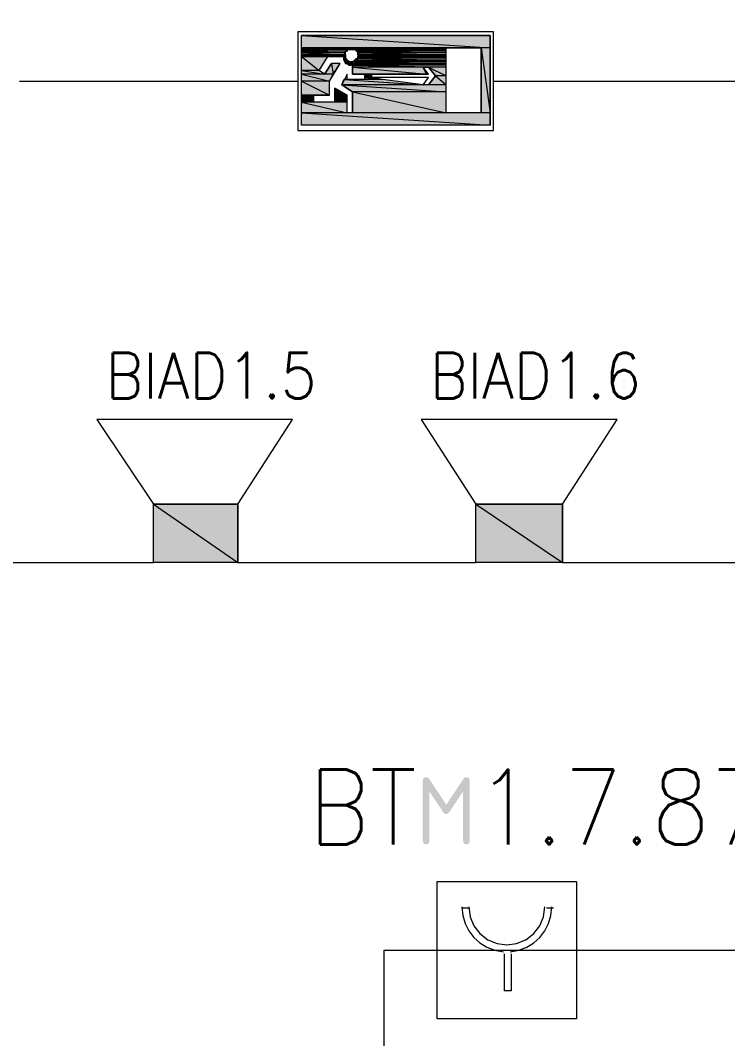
# Model space of a CAD drawing. Header units: millimetres. Extents: x 0 to 420, y 0 to 297.
# Drawn here: x 96.92 to 113.91, y 146.38 to 170.84 of the extents above; entities that cross this region are included whole.
import ezdxf

# ---------------------------------------------------------------- set-up
doc = ezdxf.new("R2010")
doc.units = ezdxf.units.MM
doc.styles.get("Standard").update_dxf_attribs({"font": 'STANDARD'})

msp = doc.modelspace()

# ---------------------------------------------------------------- hatches: boundary and pattern name
h = msp.add_hatch(color=82)
h.paths.add_polyline_path([(108.204001, 170.476333), (103.674335, 170.476333), (108.204001, 170.179999)], flags=0)
h.paths.add_polyline_path([(103.674335, 170.476333), (108.204001, 170.179999), (103.674335, 170.179999)], flags=0)
h = msp.add_hatch(color=82)
h.paths.add_polyline_path([(103.674335, 170.179999), (107.145668, 170.179999)], flags=0)
h.paths.add_polyline_path([(107.145668, 170.179999), (103.674335, 170.179999)], flags=0)
h = msp.add_hatch(color=82)
h.paths.add_polyline_path([(104.775001, 170.179999), (103.674335, 170.179999), (104.775001, 170.137666)], flags=0)
h.paths.add_polyline_path([(103.674335, 170.179999), (104.775001, 170.137666), (103.674335, 170.137666)], flags=0)
h = msp.add_hatch(color=82)
h.paths.add_polyline_path([(104.775001, 170.137666), (103.674335, 170.137666), (104.732668, 170.095333)], flags=0)
h.paths.add_polyline_path([(103.674335, 170.137666), (104.732668, 170.095333), (103.674335, 170.095333)], flags=0)
h = msp.add_hatch(color=82)
h.paths.add_polyline_path([(104.732668, 170.095333), (103.674335, 170.095333), (104.732668, 170.052999)], flags=0)
h.paths.add_polyline_path([(103.674335, 170.095333), (104.732668, 170.052999), (103.674335, 170.052999)], flags=0)
h = msp.add_hatch(color=82)
h.paths.add_polyline_path([(104.732668, 170.052999), (103.674335, 170.052999), (104.690335, 170.010666)], flags=0)
h.paths.add_polyline_path([(103.674335, 170.052999), (104.690335, 170.010666), (103.674335, 170.010666)], flags=0)
h = msp.add_hatch(color=82)
h.paths.add_polyline_path([(103.674335, 170.010666), (104.690335, 170.010666)], flags=0)
h.paths.add_polyline_path([(104.690335, 170.010666), (103.674335, 170.010666)], flags=0)
h = msp.add_hatch(color=82)
h.paths.add_polyline_path([(104.690335, 170.010666), (103.674335, 170.010666), (104.690335, 169.968333)], flags=0)
h.paths.add_polyline_path([(103.674335, 170.010666), (104.690335, 169.968333), (103.674335, 169.968333)], flags=0)
h = msp.add_hatch(color=82)
h.paths.add_polyline_path([(103.674335, 169.968333), (104.690335, 169.968333)], flags=0)
h.paths.add_polyline_path([(104.690335, 169.968333), (103.674335, 169.968333)], flags=0)
h = msp.add_hatch(color=82)
h.paths.add_polyline_path([(104.309335, 169.968333), (103.674335, 169.968333), (104.097668, 169.629666)], flags=0)
h.paths.add_polyline_path([(103.674335, 169.968333), (104.097668, 169.629666), (103.674335, 169.629666)], flags=0)
for color, points in [(82, [(104.732668, 170.010666), (104.690335, 170.010666)]), (82, [(104.690335, 170.010666), (104.732668, 170.010666), (104.732668, 169.968333)]), (82, [(104.732668, 169.968333), (104.732668, 169.925999)]), (82, [(104.817335, 170.137666), (104.859668, 170.137666), (104.775001, 170.137666)]), (82, [(104.775001, 170.137666), (104.775001, 170.095333)]), (82, [(104.817335, 170.179999), (104.817335, 170.137666)]), (82, [(104.859668, 170.179999), (104.902001, 170.179999), (104.902001, 170.137666)]), (82, [(104.986668, 170.095333), (105.029001, 170.095333)]), (82, [(105.029001, 170.095333), (105.029001, 170.052999)]), (82, [(105.029001, 170.052999), (105.029001, 170.010666)]), (82, [(104.732668, 169.925999), (104.775001, 169.883666), (104.732668, 169.883666)]), (82, [(104.775001, 169.883666), (104.817335, 169.841333), (104.775001, 169.841333)]), (82, [(104.986668, 169.925999), (104.986668, 169.883666)]), (82, [(104.478668, 169.206333), (104.605668, 169.121666), (104.478668, 169.121666)]), (7, [(107.63702, 152.659842), (107.697309, 152.639585), (107.717497, 152.578814), (107.717497, 151.12581), (107.697309, 151.065314), (107.63702, 151.045333), (107.576249, 151.065314), (107.555991, 151.12581), (107.555991, 152.313679), (107.226916, 151.820893), (107.191776, 151.783961), (107.152502, 151.771834), (107.111987, 151.783961), (107.076434, 151.820893), (106.749012, 152.313679), (106.749012, 151.12581), (106.728755, 151.065314), (106.667984, 151.045333), (106.607488, 151.065314), (106.587506, 151.12581), (106.587506, 152.578814), (106.607488, 152.639585), (106.667984, 152.659842), (106.707671, 152.649645), (106.73909, 152.619604), (107.152502, 151.999486), (107.568118, 152.624013), (107.596781, 152.650816)])]:
    msp.add_hatch(color=color).paths.add_polyline_path(points, flags=0)
h = msp.add_hatch(color=82)
h.paths.add_polyline_path([(104.732668, 169.925999), (104.690335, 169.968333)], flags=0)
h.paths.add_polyline_path([(104.690335, 169.968333), (104.732668, 169.925999), (104.690335, 169.925999)], flags=0)
h = msp.add_hatch(color=82)
h.paths.add_polyline_path([(107.145668, 170.179999), (104.944335, 170.179999), (107.145668, 170.137666)], flags=0)
h.paths.add_polyline_path([(104.944335, 170.179999), (107.145668, 170.137666), (104.944335, 170.137666)], flags=0)
h = msp.add_hatch(color=82)
h.paths.add_polyline_path([(104.986668, 170.137666), (107.145668, 170.137666)], flags=0)
h.paths.add_polyline_path([(107.145668, 170.137666), (104.986668, 170.137666)], flags=0)
h = msp.add_hatch(color=82)
h.paths.add_polyline_path([(107.145668, 170.137666), (104.986668, 170.137666), (107.145668, 170.095333)], flags=0)
h.paths.add_polyline_path([(104.986668, 170.137666), (107.145668, 170.095333), (105.029001, 170.095333)], flags=0)
h = msp.add_hatch(color=82)
h.paths.add_polyline_path([(104.986668, 170.137666), (104.986668, 170.095333)], flags=0)
h.paths.add_polyline_path([(104.986668, 170.095333), (104.986668, 170.137666)], flags=0)
h = msp.add_hatch(color=82)
h.paths.add_polyline_path([(107.145668, 170.095333), (105.029001, 170.095333), (107.145668, 170.052999)], flags=0)
h.paths.add_polyline_path([(105.029001, 170.095333), (107.145668, 170.052999), (105.029001, 170.052999)], flags=0)
h = msp.add_hatch(color=82)
h.paths.add_polyline_path([(107.145668, 170.052999), (105.029001, 170.052999), (107.145668, 170.010666)], flags=0)
h.paths.add_polyline_path([(105.029001, 170.052999), (107.145668, 170.010666), (105.071335, 170.010666)], flags=0)
h = msp.add_hatch(color=82)
h.paths.add_polyline_path([(107.145668, 170.010666), (105.029001, 170.010666), (107.145668, 169.968333)], flags=0)
h.paths.add_polyline_path([(105.029001, 170.010666), (107.145668, 169.968333), (105.071335, 169.968333)], flags=0)
h = msp.add_hatch(color=82)
h.paths.add_polyline_path([(107.145668, 169.968333), (105.071335, 169.968333)], flags=0)
h.paths.add_polyline_path([(105.071335, 169.968333), (107.145668, 169.968333), (105.029001, 169.968333)], flags=0)
h = msp.add_hatch(color=82)
h.paths.add_polyline_path([(107.145668, 169.968333), (105.029001, 169.968333), (107.145668, 169.925999)], flags=0)
h.paths.add_polyline_path([(105.029001, 169.968333), (107.145668, 169.925999), (105.029001, 169.925999)], flags=0)
h = msp.add_hatch(color=82)
h.paths.add_polyline_path([(105.029001, 169.968333), (105.029001, 169.925999)], flags=0)
h.paths.add_polyline_path([(105.029001, 169.925999), (105.029001, 169.968333)], flags=0)
h = msp.add_hatch(color=82)
h.paths.add_polyline_path([(105.071335, 170.010666), (107.145668, 170.010666)], flags=0)
h.paths.add_polyline_path([(107.145668, 170.010666), (105.071335, 170.010666)], flags=0)
h = msp.add_hatch(color=82)
h.paths.add_polyline_path([(108.204001, 170.179999), (107.992335, 170.179999), (108.204001, 168.613666)], flags=0)
h.paths.add_polyline_path([(107.992335, 170.179999), (108.204001, 168.613666), (107.992335, 168.613666)], flags=0)
h = msp.add_hatch(color=82)
h.paths.add_polyline_path([(104.605668, 169.798999), (104.394001, 169.798999), (104.436335, 169.544999)], flags=0)
h.paths.add_polyline_path([(104.394001, 169.798999), (104.436335, 169.544999), (104.224668, 169.544999)], flags=0)
h = msp.add_hatch(color=82)
h.paths.add_polyline_path([(104.732668, 169.925999), (104.690335, 169.925999), (104.732668, 169.883666)], flags=0)
h.paths.add_polyline_path([(104.690335, 169.925999), (104.732668, 169.883666), (104.690335, 169.883666)], flags=0)
h = msp.add_hatch(color=82)
h.paths.add_polyline_path([(104.775001, 169.883666), (104.690335, 169.883666)], flags=0)
h.paths.add_polyline_path([(104.775001, 169.883666), (104.690335, 169.883666), (104.732668, 169.883666)], flags=0)
h = msp.add_hatch(color=82)
h.paths.add_polyline_path([(104.775001, 169.883666), (104.690335, 169.883666), (104.775001, 169.841333)], flags=0)
h.paths.add_polyline_path([(104.690335, 169.883666), (104.775001, 169.841333), (104.732668, 169.841333)], flags=0)
h = msp.add_hatch(color=82)
h.paths.add_polyline_path([(104.817335, 169.841333), (104.732668, 169.841333), (104.817335, 169.798999)], flags=0)
h.paths.add_polyline_path([(104.732668, 169.841333), (104.817335, 169.798999), (104.732668, 169.798999)], flags=0)
h = msp.add_hatch(color=82)
h.paths.add_polyline_path([(104.732668, 169.798999), (104.944335, 169.798999)], flags=0)
h.paths.add_polyline_path([(104.944335, 169.798999), (104.732668, 169.798999)], flags=0)
h = msp.add_hatch(color=82)
h.paths.add_polyline_path([(107.145668, 169.798999), (104.775001, 169.798999), (107.145668, 169.756666)], flags=0)
h.paths.add_polyline_path([(104.775001, 169.798999), (107.145668, 169.756666), (104.817335, 169.756666)], flags=0)
h = msp.add_hatch(color=82)
h.paths.add_polyline_path([(104.902001, 169.841333), (104.859668, 169.841333), (104.902001, 169.798999)], flags=0)
h.paths.add_polyline_path([(104.859668, 169.841333), (104.902001, 169.798999), (104.859668, 169.798999)], flags=0)
h = msp.add_hatch(color=82)
h.paths.add_polyline_path([(104.986668, 169.883666), (104.944335, 169.883666), (104.944335, 169.841333)], flags=0)
h.paths.add_polyline_path([(104.944335, 169.883666), (104.944335, 169.841333), (104.902001, 169.841333)], flags=0)
h = msp.add_hatch(color=82)
h.paths.add_polyline_path([(107.145668, 169.756666), (104.902001, 169.756666), (107.145668, 169.714333)], flags=0)
h.paths.add_polyline_path([(104.902001, 169.756666), (107.145668, 169.714333), (104.902001, 169.714333)], flags=0)
h = msp.add_hatch(color=82)
h.paths.add_polyline_path([(107.145668, 169.841333), (104.944335, 169.841333), (107.145668, 169.798999)], flags=0)
h.paths.add_polyline_path([(104.944335, 169.841333), (107.145668, 169.798999), (104.944335, 169.798999)], flags=0)
h = msp.add_hatch(color=82)
h.paths.add_polyline_path([(107.145668, 169.883666), (105.029001, 169.883666)], flags=0)
h.paths.add_polyline_path([(105.029001, 169.883666), (107.145668, 169.883666), (104.986668, 169.883666)], flags=0)
h = msp.add_hatch(color=82)
h.paths.add_polyline_path([(107.145668, 169.883666), (104.986668, 169.883666), (107.145668, 169.841333)], flags=0)
h.paths.add_polyline_path([(104.986668, 169.883666), (107.145668, 169.841333), (104.986668, 169.841333)], flags=0)
h = msp.add_hatch(color=82)
h.paths.add_polyline_path([(107.145668, 169.925999), (105.029001, 169.925999), (107.145668, 169.883666)], flags=0)
h.paths.add_polyline_path([(105.029001, 169.925999), (107.145668, 169.883666), (105.029001, 169.883666)], flags=0)
h = msp.add_hatch(color=82)
h.paths.add_polyline_path([(104.097668, 169.629666), (103.674335, 169.629666), (104.224668, 169.544999)], flags=0)
h.paths.add_polyline_path([(103.674335, 169.629666), (104.224668, 169.544999), (103.674335, 169.544999)], flags=0)
h = msp.add_hatch(color=82)
h.paths.add_polyline_path([(104.436335, 169.544999), (103.674335, 169.544999), (104.351668, 169.375666)], flags=0)
h.paths.add_polyline_path([(103.674335, 169.544999), (104.351668, 169.375666), (103.674335, 169.375666)], flags=0)
h = msp.add_hatch(color=82)
h.paths.add_polyline_path([(106.595335, 169.714333), (104.902001, 169.714333), (106.680001, 169.544999)], flags=0)
h.paths.add_polyline_path([(104.902001, 169.714333), (106.680001, 169.544999), (104.902001, 169.544999)], flags=0)
h = msp.add_hatch(color=82)
h.paths.add_polyline_path([(105.367668, 169.544999), (105.198335, 169.544999), (105.367668, 169.460333)], flags=0)
h.paths.add_polyline_path([(105.198335, 169.544999), (105.367668, 169.460333), (105.198335, 169.460333)], flags=0)
h = msp.add_hatch(color=82)
h.paths.add_polyline_path([(107.145668, 169.714333), (106.722335, 169.714333), (107.145668, 169.502666)], flags=0)
h.paths.add_polyline_path([(106.722335, 169.714333), (107.145668, 169.502666), (106.891668, 169.502666)], flags=0)
h = msp.add_hatch(color=82)
h.paths.add_polyline_path([(107.145668, 169.502666), (106.891668, 169.502666), (107.145668, 169.290999)], flags=0)
h.paths.add_polyline_path([(106.891668, 169.502666), (107.145668, 169.290999), (106.722335, 169.290999)], flags=0)
h = msp.add_hatch(color=82)
h.paths.add_polyline_path([(104.351668, 169.375666), (103.674335, 169.375666), (104.351668, 169.036999)], flags=0)
h.paths.add_polyline_path([(103.674335, 169.375666), (104.351668, 169.036999), (103.674335, 169.036999)], flags=0)
h = msp.add_hatch(color=82)
h.paths.add_polyline_path([(105.621668, 169.417999), (104.690335, 169.417999), (106.595335, 169.290999)], flags=0)
h.paths.add_polyline_path([(104.690335, 169.417999), (106.595335, 169.290999), (104.648001, 169.290999)], flags=0)
h = msp.add_hatch(color=82)
h.paths.add_polyline_path([(107.145668, 169.290999), (104.648001, 169.290999), (107.145668, 169.121666)], flags=0)
h.paths.add_polyline_path([(104.648001, 169.290999), (107.145668, 169.121666), (104.902001, 169.121666)], flags=0)
h = msp.add_hatch(color=82)
h.paths.add_polyline_path([(105.367668, 169.460333), (105.198335, 169.460333), (105.621668, 169.417999)], flags=0)
h.paths.add_polyline_path([(105.198335, 169.460333), (105.621668, 169.417999), (105.198335, 169.417999)], flags=0)
h = msp.add_hatch(color=82)
h.paths.add_polyline_path([(103.970668, 169.036999), (103.674335, 169.036999), (103.970668, 168.867666)], flags=0)
h.paths.add_polyline_path([(103.674335, 169.036999), (103.970668, 168.867666), (103.674335, 168.867666)], flags=0)
h = msp.add_hatch(color=82)
h.paths.add_polyline_path([(104.605668, 169.121666), (104.478668, 169.121666), (104.775001, 169.036999)], flags=0)
h.paths.add_polyline_path([(104.478668, 169.121666), (104.775001, 169.036999), (104.478668, 169.036999)], flags=0)
h = msp.add_hatch(color=82)
h.paths.add_polyline_path([(104.775001, 169.036999), (104.478668, 169.036999), (104.775001, 168.867666)], flags=0)
h.paths.add_polyline_path([(104.478668, 169.036999), (104.775001, 168.867666), (104.478668, 168.867666)], flags=0)
h = msp.add_hatch(color=82)
h.paths.add_polyline_path([(107.145668, 169.121666), (104.902001, 169.121666), (107.145668, 168.613666)], flags=0)
h.paths.add_polyline_path([(104.902001, 169.121666), (107.145668, 168.613666), (104.902001, 168.613666)], flags=0)
h = msp.add_hatch(color=82)
h.paths.add_polyline_path([(104.775001, 168.867666), (103.674335, 168.867666), (104.775001, 168.613666)], flags=0)
h.paths.add_polyline_path([(103.674335, 168.867666), (104.775001, 168.613666), (103.674335, 168.613666)], flags=0)
h = msp.add_hatch(color=82)
h.paths.add_polyline_path([(108.204001, 168.613666), (103.674335, 168.613666), (108.204001, 168.317333)], flags=0)
h.paths.add_polyline_path([(103.674335, 168.613666), (108.204001, 168.317333), (103.674335, 168.317333)], flags=0)
h = msp.add_hatch(color=82)
h.paths.add_polyline_path([(102.150335, 159.215666), (100.118335, 159.215666), (102.150335, 157.818666)], flags=0)
h.paths.add_polyline_path([(100.118335, 159.215666), (102.150335, 157.818666), (100.118335, 157.818666)], flags=0)
h = msp.add_hatch(color=82)
h.paths.add_polyline_path([(109.939668, 159.215666), (107.865335, 159.215666), (109.939668, 157.818666)], flags=0)
h.paths.add_polyline_path([(107.865335, 159.215666), (109.939668, 157.818666), (107.865335, 157.818666)], flags=0)

# ---------------------------------------------------------------- linework, layer by layer
at = {"color": 1, "lineweight": 0}
for points in [[(73.702335, 124.714), (76.538668, 124.714), (76.538668, 77.597), (297.434, 77.597), (297.434, 114.342333), (105.664001, 114.342333), (105.664001, 125.941666), (357.251, 125.941666), (357.251, 139.191999), (105.664001, 139.191999), (105.664001, 148.505333), (357.251, 148.505333), (357.251, 185.462333), (262.466667, 185.462333)], [(107.526668, 149.545704), (107.545885, 149.338818), (107.602406, 149.144688), (107.692628, 148.967213), (107.812947, 148.810295), (107.959762, 148.677834), (108.129469, 148.573731), (108.318467, 148.501888), (108.523152, 148.466204)], [(107.526668, 149.521333), (107.696001, 149.521333)], [(107.696001, 149.54625), (107.726688, 149.30803), (107.816683, 149.08959), (107.959844, 148.901646), (108.150026, 148.754913), (108.371926, 148.662973), (108.606168, 148.632326), (108.84041, 148.662973), (109.06231, 148.754913), (109.252492, 148.901646), (109.395653, 149.08959), (109.485648, 149.30803), (109.516335, 149.54625)], [(108.689201, 148.466191), (108.893884, 148.501877), (109.082877, 148.573725), (109.25258, 148.677832), (109.39939, 148.810298), (109.519707, 148.967219), (109.609929, 149.144693), (109.666455, 149.338818), (109.685685, 149.545691)], [(109.558668, 149.521333), (109.728001, 149.521333)], [(108.542668, 148.420666), (108.542668, 147.531666)], [(108.712001, 148.420666), (108.712001, 147.531666)], [(108.712001, 147.531666), (108.542668, 147.531666)]]:
    msp.add_lwpolyline(points, dxfattribs=at)
at = {"color": 92, "lineweight": 0}
msp.add_lwpolyline([(108.288668, 170.560999), (103.589668, 170.560999), (103.589668, 168.190333), (108.288668, 168.190333)], close=True, dxfattribs=at)
at = {"color": 82, "lineweight": 0}
for points in [[(108.204001, 170.476333), (103.674335, 170.476333), (108.204001, 170.179999)], [(103.674335, 170.476333), (108.204001, 170.179999), (103.674335, 170.179999)], [(103.674335, 170.476333), (108.204001, 170.476333), (108.204001, 168.317333), (103.674335, 168.317333)], [(103.674335, 170.179999), (107.145668, 170.179999)], [(107.145668, 170.179999), (103.674335, 170.179999)], [(104.775001, 170.179999), (103.674335, 170.179999), (104.775001, 170.137666)], [(103.674335, 170.179999), (104.775001, 170.137666), (103.674335, 170.137666)], [(104.775001, 170.137666), (103.674335, 170.137666), (104.732668, 170.095333)], [(103.674335, 170.137666), (104.732668, 170.095333), (103.674335, 170.095333)], [(104.732668, 170.095333), (103.674335, 170.095333), (104.732668, 170.052999)], [(103.674335, 170.095333), (104.732668, 170.052999), (103.674335, 170.052999)], [(104.732668, 170.052999), (103.674335, 170.052999), (104.690335, 170.010666)], [(103.674335, 170.052999), (104.690335, 170.010666), (103.674335, 170.010666)], [(103.674335, 170.010666), (104.690335, 170.010666)], [(104.690335, 170.010666), (103.674335, 170.010666)], [(104.690335, 170.010666), (103.674335, 170.010666), (104.690335, 169.968333)], [(103.674335, 170.010666), (104.690335, 169.968333), (103.674335, 169.968333)], [(103.674335, 169.968333), (104.690335, 169.968333)], [(104.690335, 169.968333), (103.674335, 169.968333)], [(104.309335, 169.968333), (103.674335, 169.968333), (104.097668, 169.629666)], [(103.674335, 169.968333), (104.097668, 169.629666), (103.674335, 169.629666)], [(103.970668, 169.036999), (104.351668, 169.036999), (104.351668, 169.375666), (104.605668, 169.798999), (104.394001, 169.798999), (104.224668, 169.544999), (104.097668, 169.629666), (104.309335, 169.968333), (104.690335, 169.968333), (104.690335, 169.925999), (104.690335, 169.883666), (104.732668, 169.798999), (104.775001, 169.798999), (104.817335, 169.756666), (104.859668, 169.756666), (104.902001, 169.798999), (104.902001, 169.544999), (105.198335, 169.544999), (105.198335, 169.417999), (104.775001, 169.417999), (104.775001, 169.544999), (104.648001, 169.290999), (104.902001, 169.121666), (104.902001, 168.613666), (104.775001, 168.613666), (104.775001, 169.036999), (104.478668, 169.206333), (104.478668, 168.867666), (103.970668, 168.867666)], [(104.732668, 170.010666), (104.690335, 170.010666)], [(104.690335, 170.010666), (104.732668, 170.010666), (104.732668, 169.968333)], [(104.732668, 169.925999), (104.690335, 169.968333)], [(104.690335, 169.968333), (104.732668, 169.925999), (104.690335, 169.925999)], [(104.902001, 170.137666), (104.944335, 170.137666), (104.986668, 170.137666), (104.986668, 170.095333), (105.029001, 170.095333), (105.029001, 170.052999), (105.029001, 170.010666), (105.029001, 169.968333), (105.029001, 169.925999), (104.986668, 169.883666), (104.944335, 169.841333), (104.902001, 169.841333), (104.859668, 169.841333), (104.817335, 169.841333), (104.775001, 169.883666), (104.732668, 169.925999), (104.732668, 169.968333), (104.732668, 170.010666), (104.732668, 170.052999), (104.732668, 170.095333), (104.775001, 170.095333), (104.775001, 170.137666), (104.817335, 170.137666), (104.859668, 170.137666)], [(104.732668, 169.968333), (104.732668, 169.925999)], [(104.732668, 169.925999), (104.732668, 169.968333)], [(104.817335, 170.137666), (104.859668, 170.137666), (104.775001, 170.137666)], [(104.775001, 170.137666), (104.775001, 170.095333)], [(104.817335, 170.179999), (104.817335, 170.137666)], [(107.145668, 170.179999), (104.817335, 170.179999)], [(104.859668, 170.179999), (104.902001, 170.179999), (104.902001, 170.137666)], [(104.902001, 170.179999), (104.859668, 170.179999)], [(107.145668, 170.179999), (104.944335, 170.179999), (107.145668, 170.137666)], [(104.944335, 170.179999), (107.145668, 170.137666), (104.944335, 170.137666)], [(107.145668, 170.179999), (104.944335, 170.179999)], [(107.145668, 170.137666), (104.944335, 170.137666)], [(104.986668, 170.137666), (107.145668, 170.137666)], [(107.145668, 170.137666), (104.986668, 170.137666)], [(107.145668, 170.137666), (104.986668, 170.137666), (107.145668, 170.095333)], [(104.986668, 170.137666), (107.145668, 170.095333), (105.029001, 170.095333)], [(104.986668, 170.137666), (104.986668, 170.095333)], [(104.986668, 170.095333), (104.986668, 170.137666)], [(104.986668, 170.095333), (105.029001, 170.095333)], [(105.029001, 170.095333), (105.029001, 170.052999)], [(107.145668, 170.095333), (105.029001, 170.095333), (107.145668, 170.052999)], [(105.029001, 170.095333), (107.145668, 170.052999), (105.029001, 170.052999)], [(105.029001, 170.052999), (105.029001, 170.095333)], [(105.029001, 170.052999), (105.029001, 170.010666)], [(107.145668, 170.052999), (105.029001, 170.052999), (107.145668, 170.010666)], [(105.029001, 170.052999), (107.145668, 170.010666), (105.071335, 170.010666)], [(107.145668, 170.010666), (105.029001, 170.010666), (107.145668, 169.968333)], [(105.029001, 170.010666), (107.145668, 169.968333), (105.071335, 169.968333)], [(105.071335, 169.968333), (107.145668, 169.968333), (105.029001, 169.968333)], [(107.145668, 169.968333), (105.029001, 169.968333), (107.145668, 169.925999)], [(105.029001, 169.968333), (107.145668, 169.925999), (105.029001, 169.925999)], [(105.029001, 169.968333), (105.029001, 169.925999)], [(105.029001, 169.925999), (105.029001, 169.968333)], [(105.071335, 170.010666), (107.145668, 170.010666)], [(107.145668, 170.010666), (105.071335, 170.010666)], [(107.145668, 170.010666), (105.071335, 170.010666)], [(107.145668, 169.968333), (105.071335, 169.968333)], [(107.145668, 170.179999), (107.992335, 170.179999), (107.992335, 168.613666), (107.145668, 168.613666)], [(108.204001, 170.179999), (107.992335, 170.179999), (108.204001, 168.613666)], [(107.992335, 170.179999), (108.204001, 168.613666), (107.992335, 168.613666)], [(104.394001, 169.798999), (104.436335, 169.544999), (104.224668, 169.544999)], [(104.605668, 169.798999), (104.394001, 169.798999), (104.436335, 169.544999)], [(104.732668, 169.925999), (104.690335, 169.925999), (104.732668, 169.883666)], [(104.690335, 169.925999), (104.732668, 169.883666), (104.690335, 169.883666)], [(104.775001, 169.883666), (104.690335, 169.883666)], [(104.775001, 169.883666), (104.690335, 169.883666), (104.732668, 169.883666)], [(104.775001, 169.883666), (104.690335, 169.883666), (104.775001, 169.841333)], [(104.690335, 169.883666), (104.775001, 169.841333), (104.732668, 169.841333)], [(104.732668, 169.925999), (104.775001, 169.883666), (104.732668, 169.883666)], [(104.817335, 169.841333), (104.732668, 169.841333), (104.817335, 169.798999)], [(104.732668, 169.841333), (104.817335, 169.798999), (104.732668, 169.798999)], [(104.732668, 169.798999), (104.944335, 169.798999)], [(104.944335, 169.798999), (104.732668, 169.798999)], [(107.145668, 169.798999), (104.732668, 169.798999)], [(104.775001, 169.883666), (104.817335, 169.841333), (104.775001, 169.841333)], [(104.817335, 169.841333), (104.775001, 169.883666)], [(107.145668, 169.798999), (104.775001, 169.798999), (107.145668, 169.756666)], [(104.775001, 169.798999), (107.145668, 169.756666), (104.817335, 169.756666)], [(104.902001, 169.841333), (104.859668, 169.841333), (104.902001, 169.798999)], [(104.859668, 169.841333), (104.902001, 169.798999), (104.859668, 169.798999)], [(104.944335, 169.883666), (104.944335, 169.841333), (104.902001, 169.841333)], [(107.145668, 169.756666), (104.902001, 169.756666), (107.145668, 169.714333)], [(104.902001, 169.756666), (107.145668, 169.714333), (104.902001, 169.714333)], [(104.986668, 169.883666), (104.944335, 169.883666), (104.944335, 169.841333)], [(107.145668, 169.841333), (104.944335, 169.841333), (107.145668, 169.798999)], [(104.944335, 169.841333), (107.145668, 169.798999), (104.944335, 169.798999)], [(104.986668, 169.925999), (104.986668, 169.883666)], [(104.986668, 169.883666), (104.986668, 169.925999)], [(105.029001, 169.883666), (107.145668, 169.883666), (104.986668, 169.883666)], [(107.145668, 169.883666), (104.986668, 169.883666), (107.145668, 169.841333)], [(104.986668, 169.883666), (107.145668, 169.841333), (104.986668, 169.841333)], [(107.145668, 169.925999), (105.029001, 169.925999), (107.145668, 169.883666)], [(105.029001, 169.925999), (107.145668, 169.883666), (105.029001, 169.883666)], [(107.145668, 169.883666), (105.029001, 169.883666)], [(104.097668, 169.629666), (103.674335, 169.629666), (104.224668, 169.544999)], [(103.674335, 169.629666), (104.224668, 169.544999), (103.674335, 169.544999)], [(104.436335, 169.544999), (103.674335, 169.544999), (104.351668, 169.375666)], [(103.674335, 169.544999), (104.351668, 169.375666), (103.674335, 169.375666)], [(106.595335, 169.714333), (104.902001, 169.714333), (106.680001, 169.544999)], [(104.902001, 169.714333), (106.680001, 169.544999), (104.902001, 169.544999)], [(105.367668, 169.544999), (105.198335, 169.544999), (105.367668, 169.460333)], [(105.198335, 169.544999), (105.367668, 169.460333), (105.198335, 169.460333)], [(106.722335, 169.544999), (106.595335, 169.714333), (106.722335, 169.714333), (106.891668, 169.502666), (106.722335, 169.290999), (106.595335, 169.290999), (106.722335, 169.460333), (105.367668, 169.460333), (105.367668, 169.544999)], [(107.145668, 169.714333), (106.722335, 169.714333), (107.145668, 169.502666)], [(106.722335, 169.714333), (107.145668, 169.502666), (106.891668, 169.502666)], [(106.891668, 169.502666), (107.145668, 169.290999), (106.722335, 169.290999)], [(107.145668, 169.502666), (106.891668, 169.502666), (107.145668, 169.290999)], [(104.351668, 169.375666), (103.674335, 169.375666), (104.351668, 169.036999)], [(103.674335, 169.375666), (104.351668, 169.036999), (103.674335, 169.036999)], [(104.690335, 169.417999), (106.595335, 169.290999), (104.648001, 169.290999)], [(107.145668, 169.290999), (104.648001, 169.290999), (107.145668, 169.121666)], [(104.648001, 169.290999), (107.145668, 169.121666), (104.902001, 169.121666)], [(105.621668, 169.417999), (104.690335, 169.417999), (106.595335, 169.290999)], [(105.367668, 169.460333), (105.198335, 169.460333), (105.621668, 169.417999)], [(105.198335, 169.460333), (105.621668, 169.417999), (105.198335, 169.417999)], [(103.970668, 169.036999), (103.674335, 169.036999), (103.970668, 168.867666)], [(103.674335, 169.036999), (103.970668, 168.867666), (103.674335, 168.867666)], [(104.478668, 169.206333), (104.605668, 169.121666), (104.478668, 169.121666)], [(104.605668, 169.121666), (104.478668, 169.121666), (104.775001, 169.036999)], [(104.478668, 169.121666), (104.775001, 169.036999), (104.478668, 169.036999)], [(104.775001, 169.036999), (104.478668, 169.036999), (104.775001, 168.867666)], [(104.478668, 169.036999), (104.775001, 168.867666), (104.478668, 168.867666)], [(107.145668, 169.121666), (104.902001, 169.121666), (107.145668, 168.613666)], [(104.902001, 169.121666), (107.145668, 168.613666), (104.902001, 168.613666)], [(104.775001, 168.867666), (103.674335, 168.867666), (104.775001, 168.613666)], [(103.674335, 168.867666), (104.775001, 168.613666), (103.674335, 168.613666)], [(108.204001, 168.613666), (103.674335, 168.613666), (108.204001, 168.317333)], [(103.674335, 168.613666), (108.204001, 168.317333), (103.674335, 168.317333)], [(102.150335, 159.215666), (100.118335, 159.215666), (102.150335, 157.818666)], [(100.118335, 159.215666), (102.150335, 157.818666), (100.118335, 157.818666)], [(109.939668, 159.215666), (107.865335, 159.215666), (109.939668, 157.818666)], [(107.865335, 159.215666), (109.939668, 157.818666), (107.865335, 157.818666)]]:
    msp.add_lwpolyline(points, close=True, dxfattribs=at)
at = {"color": 5, "lineweight": 0}
for points in [[(96.901001, 169.375666), (103.589668, 169.375666)], [(108.288668, 169.375666), (114.977335, 169.375666)], [(94.403335, 157.818666), (100.118335, 157.818666)], [(102.150335, 157.818666), (107.865335, 157.818666)], [(109.939668, 157.818666), (115.612335, 157.818666)]]:
    msp.add_lwpolyline(points, dxfattribs=at)
at = {"color": 82, "lineweight": 0}
for points in [[(102.150335, 159.215666), (102.150335, 157.818666), (100.118335, 157.818666), (100.118335, 159.215666), (102.150335, 159.215666), (103.462668, 161.247666), (98.763668, 161.247666), (100.118335, 159.215666)], [(109.939668, 159.215666), (109.939668, 157.818666), (107.865335, 157.818666), (107.865335, 159.215666), (109.939668, 159.215666), (111.252001, 161.247666), (106.553001, 161.247666), (107.865335, 159.215666)]]:
    msp.add_lwpolyline(points, dxfattribs=at)
at = {"color": 7, "lineweight": 0}
msp.add_lwpolyline([(106.934001, 150.156333), (110.278335, 150.156333)], dxfattribs=at)
at = {"color": 1, "lineweight": 0}
msp.add_lwpolyline([(110.278335, 150.156333), (110.278335, 146.854333), (106.934001, 146.854333), (106.934001, 150.156333)], close=True, dxfattribs=at)

# ---------------------------------------------------------------- texts
at = {"color": 7, "attachment_point": 1}
for s, insert, char_height, width in [('BIAD1.5', (98.975337, 162.854153), 1.098488, 4.88216889), ('BIAD1.6', (106.764672, 162.854153), 1.098488, 4.88216889), ('BT', (103.84367, 152.843675), 1.798339, 2.59760078), ('1.7.87', (107.865337, 152.843675), 1.798339, 5.79464789)]:
    msp.add_mtext(s, dxfattribs=dict(at, insert=insert, char_height=char_height, width=width))

doc.saveas('drawing.dxf')
